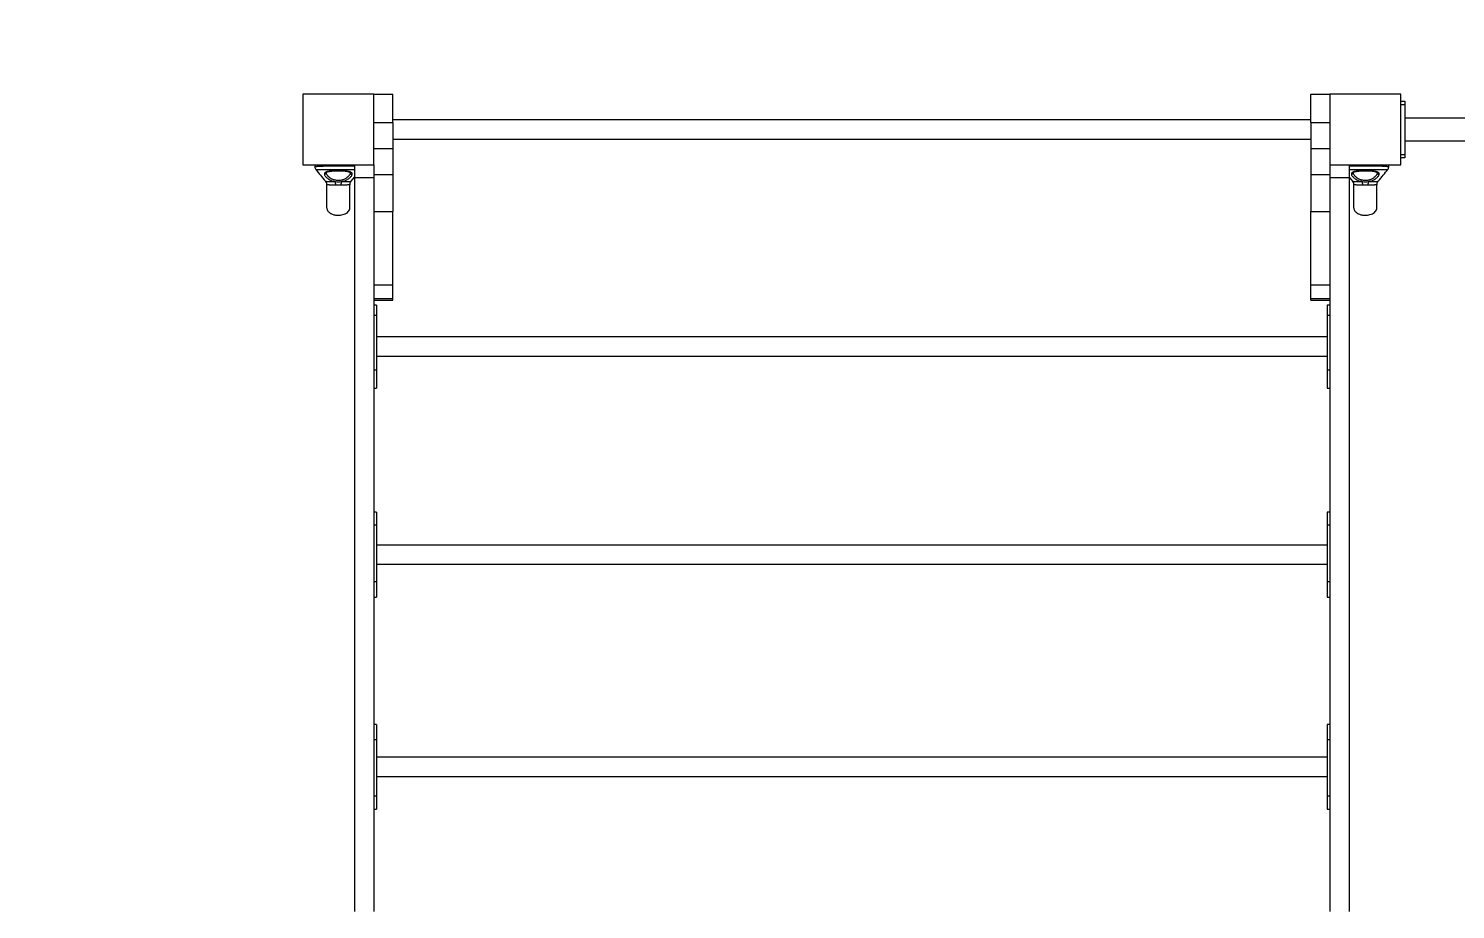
# Model space of a CAD drawing. Header units: millimetres. Extents: x -5839 to 7543, y -6363 to 7210.
# Drawn here: x -1810 to 205, y 4133 to 5377 of the extents above; entities that cross this region are included whole.
import ezdxf

# ---------------------------------------------------------------- set-up
doc = ezdxf.new("R2010")
doc.units = ezdxf.units.MM
for name, color, linetype in [('DIKOM_ОБЪЕКТ', 7, 'Continuous'), ('DIKOM_РАЗМЕР_ЗОНА', 7, 'Continuous'), ('DIKOM_РАЗМЕР_ОБЪЕКТА', 7, 'Continuous')]:
    doc.layers.add(name, color=color, linetype=linetype)
doc.styles.add('style1', font='arial.ttf', dxfattribs={"width": 0.8})
doc.dimstyles.new('1-50', dxfattribs={"dimtxt": 300, "dimasz": 200, "dimexe": 100, "dimexo": 0, "dimgap": 100, "dimtad": 1, "dimdec": 0, "dimtxsty": 'style1', "dimcen": 0, "dimclrd": 7, "dimclre": 7, "dimadec": 1, "dimazin": 2, "dimtfac": 1, "dimtdec": 0, "dimtmove": 0, "dimatfit": 3, "dimfxl": 0, "dimlwd": 25, "dimlwe": 18, "dimarcsym": 0})

# ---------------------------------------------------------------- blocks, each defined once
blk = doc.blocks.new('*D9')
at = {"layer": 'Defpoints', "color": 0, "transparency": 16777216}
for p in [(-4446.7, 5684.5), (1527.1, 5684.5), (1157.2, -2712.8)]:
    blk.add_point(p, dxfattribs=at)
at = {"layer": 'DIKOM_РАЗМЕР_ОБЪЕКТА', "color": 7, "lineweight": 18, "transparency": 16777216}
for p, q in [((1527.1, 5684.5), (-4546.7, 5684.5)), ((1157.2, -2712.8), (-4546.7, -2712.8))]:
    blk.add_line(p, q, dxfattribs=at)
at = {"layer": 'DIKOM_РАЗМЕР_ОБЪЕКТА', "color": 7, "lineweight": 25, "transparency": 16777216}
blk.add_line((-4446.7, -2512.8), (-4446.7, 5484.5), dxfattribs=at)
at = {"layer": 'DIKOM_РАЗМЕР_ОБЪЕКТА', "color": 7, "transparency": 16777216}
for points in [[(-4480, 5484.5), (-4413.4, 5484.5), (-4446.7, 5684.5)], [(-4480, -2512.8), (-4413.4, -2512.8), (-4446.7, -2712.8)]]:
    blk.add_solid(points, dxfattribs=at)
at = {"layer": 'DIKOM_РАЗМЕР_ОБЪЕКТА', "color": 0, "transparency": 16777216, "insert": (-4699.9, 2022.1), "char_height": 300, "attachment_point": 5, "rotation": 90, "style": 'style1'}
blk.add_mtext('8400', dxfattribs=at)
blk = doc.blocks.new('*D10')
at = {"layer": 'Defpoints', "color": 0, "transparency": 16777216}
for p in [(-539.6, 7210.2), (-5389, -4715.6), (1451.9, -4715.6)]:
    blk.add_point(p, dxfattribs=at)
at = {"layer": 'DIKOM_РАЗМЕР_ЗОНА', "color": 7, "lineweight": 18, "transparency": 16777216}
for p, q in [((-539.6, 7210.2), (-5489, 7210.2)), ((1451.9, -4715.6), (-5489, -4715.6))]:
    blk.add_line(p, q, dxfattribs=at)
at = {"layer": 'DIKOM_РАЗМЕР_ЗОНА', "color": 7, "lineweight": 25, "transparency": 16777216}
blk.add_line((-5389, 7010.2), (-5389, -4515.6), dxfattribs=at)
at = {"layer": 'DIKOM_РАЗМЕР_ЗОНА', "color": 7, "transparency": 16777216}
for points in [[(-5422.3, 7010.2), (-5355.6, 7010.2), (-5389, 7210.2)], [(-5422.3, -4515.6), (-5355.6, -4515.6), (-5389, -4715.6)]]:
    blk.add_solid(points, dxfattribs=at)
at = {"layer": 'DIKOM_РАЗМЕР_ЗОНА', "color": 0, "transparency": 16777216, "insert": (-5642.1, 2127.8), "char_height": 300, "attachment_point": 5, "rotation": 90, "style": 'style1'}
blk.add_mtext('11900', dxfattribs=at)

msp = doc.modelspace()

# ---------------------------------------------------------------- linework, layer by layer
at = {"layer": 'DIKOM_ОБЪЕКТ', "color": 7, "linetype": 'Continuous', "lineweight": 15}
for p, q in [((-1422.5, 5284.5), (-1422.5, 5184.5)), ((-1322.5, 5284.5), (-1422.5, 5284.5)), ((-1322.5, 5284.5), (-1295.5, 5284.5)), ((-1322.5, 5184.5), (-1322.5, 5284.5)), ((-1295.5, 5244.5), (-1295.5, 5284.5)), ((0.5, 5284.5), (27.5, 5284.5)), ((0.5, 5244.5), (0.5, 5284.5)), ((27.5, 5284.5), (27.5, 5184.5)), ((127.5, 5284.5), (27.5, 5284.5)), ((127.5, 5184.5), (127.5, 5284.5)), ((127.5, 5274.5), (133.5, 5274.5)), ((133.5, 5269.5), (127.5, 5269.5)), ((133.5, 5274.5), (133.5, 5269.5)), ((133.5, 5269.5), (133.5, 5199.5)), ((-1322.5, 5244.5), (-1295.5, 5244.5)), ((0.5, 5248), (-1295.5, 5248)), ((-1295.5, 5244.5), (-1295.5, 5207.6)), ((0.5, 5244.5), (27.5, 5244.5)), ((0.5, 5244.5), (0.5, 5207.6)), ((1471.5, 5250.5), (133.5, 5250.5)), ((-1295.5, 5221), (0.5, 5221)), ((133.5, 5218.5), (1471.5, 5218.5)), ((-1322.5, 5207.6), (-1295.5, 5207.6)), ((-1295.5, 5207.6), (-1295.5, 5170.9)), ((0.5, 5207.6), (27.5, 5207.6)), ((0.5, 5207.6), (0.5, 5170.9)), ((127.5, 5199.5), (133.5, 5199.5)), ((133.5, 5199.5), (133.5, 5194.5)), ((-1422.5, 5184.5), (-1322.5, 5184.5)), ((-1405.5, 5184), (-1405.5, 5181.4)), ((-1405.5, 5181.4), (-1405.5, 5181.4)), ((-1349.5, 5184), (-1372.5, 5184)), ((-1349.5, 5184.5), (-1349.5, 5166.3)), ((-1322.5, 5184.5), (-1322.5, 5170.9)), ((27.5, 5184.5), (27.5, 5170.9)), ((27.5, 5184.5), (127.5, 5184.5)), ((54.5, 5184.5), (54.5, 5166.3)), ((110.5, 5184), (77.5, 5184)), ((109.3, 5178), (109.3, 5178)), ((110.5, 5181.4), (110.5, 5184)), ((133.5, 5194.5), (127.5, 5194.5)), ((-1389.5, 5173.6), (-1389.2, 5174.7)), ((-1389.4, 5173.3), (-1389.5, 5173.6)), ((-1355.7, 5174.7), (-1355.5, 5173.6)), ((-1355.5, 5173.6), (-1355.5, 5173.3)), ((-1354.3, 5161.5), (-1349.5, 5167.4)), ((-1322.5, 5166.3), (-1349.5, 5166.3)), ((-1322.5, 5170.9), (-1295.5, 5170.9)), ((-1322.5, 5170.9), (-1322.5, 5118.6)), ((-1295.5, 5170.9), (-1295.5, 5118.6)), ((0.5, 5170.9), (27.5, 5170.9)), ((0.5, 5170.9), (0.5, 5118.6)), ((27.5, 5170.9), (27.5, 5118.6)), ((54.5, 5166.3), (27.5, 5166.3)), ((54.5, 5167.4), (59.4, 5161.5)), ((60.5, 5173.6), (60.8, 5174.7)), ((60.6, 5173.3), (60.5, 5173.6)), ((94.3, 5174.7), (94.5, 5173.6)), ((94.5, 5173.6), (94.5, 5173.3)), ((-1322.5, 5118.6), (-1295.5, 5118.6)), ((-1295.5, 5015.4), (-1295.5, 5118.6)), ((0.5, 5118.6), (27.5, 5118.6)), ((0.5, 5015.4), (0.5, 5118.6)), ((-1322.5, 5015.4), (-1295.5, 5015.4)), ((-1295.5, 4995.8), (-1295.5, 5015.4)), ((0.5, 5015.4), (27.5, 5015.4)), ((0.5, 4995.8), (0.5, 5015.4)), ((-1322.5, 4995.8), (-1295.5, 4995.8)), ((-1322.5, 4993.5), (-1295.5, 4993.5)), ((-1318.5, 4986.7), (-1322.5, 4986.7)), ((-1318.5, 4986.7), (-1318.5, 4971.9)), ((-1295.5, 4993.5), (-1295.5, 4995.8)), ((0.5, 4995.8), (27.5, 4995.8)), ((0.5, 4993.5), (0.5, 4995.8)), ((0.5, 4993.5), (27.5, 4993.5)), ((27.5, 4986.7), (23.5, 4986.7)), ((23.5, 4986.7), (23.5, 4971.9)), ((-1318.5, 4971.9), (-1322.5, 4971.9)), ((-1318.5, 4971.9), (-1318.5, 4894.6)), ((27.5, 4971.9), (23.5, 4971.9)), ((23.5, 4971.9), (23.5, 4894.6)), ((23.5, 4941.6), (-1318.5, 4941.6)), ((-1318.5, 4914.6), (23.5, 4914.6)), ((-1318.5, 4894.6), (-1322.5, 4894.6)), ((-1318.5, 4894.6), (-1318.5, 4869.5)), ((27.5, 4894.6), (23.5, 4894.6)), ((23.5, 4894.6), (23.5, 4869.5)), ((-1322.5, 4869.5), (-1318.5, 4869.5)), ((23.5, 4869.5), (27.5, 4869.5)), ((-1318.5, 4694.2), (-1322.5, 4694.2)), ((-1318.5, 4694.2), (-1318.5, 4675.8)), ((27.5, 4694.2), (23.5, 4694.2)), ((23.5, 4694.2), (23.5, 4675.8)), ((-1318.5, 4675.8), (-1322.5, 4675.8)), ((-1318.5, 4675.8), (-1318.5, 4596)), ((27.5, 4675.8), (23.5, 4675.8)), ((23.5, 4675.8), (23.5, 4596)), ((23.5, 4647.8), (-1318.5, 4647.8)), ((-1318.5, 4620.8), (23.5, 4620.8)), ((-1318.5, 4596), (-1322.5, 4596)), ((-1318.5, 4596), (-1318.5, 4574.4)), ((27.5, 4596), (23.5, 4596)), ((23.5, 4596), (23.5, 4574.4)), ((-1322.5, 4574.4), (-1318.5, 4574.4)), ((23.5, 4574.4), (27.5, 4574.4)), ((-1318.5, 4394.4), (-1322.5, 4394.4)), ((-1318.5, 4394.4), (-1318.5, 4372.9)), ((27.5, 4394.4), (23.5, 4394.4)), ((23.5, 4394.4), (23.5, 4372.9)), ((-1318.5, 4372.9), (-1322.5, 4372.9)), ((-1318.5, 4372.9), (-1318.5, 4293.1)), ((27.5, 4372.9), (23.5, 4372.9)), ((23.5, 4372.9), (23.5, 4293.1)), ((23.5, 4348.1), (-1318.5, 4348.1)), ((-1318.5, 4321.1), (23.5, 4321.1)), ((-1318.5, 4293.1), (-1322.5, 4293.1)), ((-1318.5, 4293.1), (-1318.5, 4274.7)), ((27.5, 4293.1), (23.5, 4293.1)), ((23.5, 4293.1), (23.5, 4274.7)), ((-1322.5, 4274.7), (-1318.5, 4274.7)), ((23.5, 4274.7), (27.5, 4274.7))]:
    msp.add_line(p, q, dxfattribs=at)
at = {"layer": 'DIKOM_ОБЪЕКТ', "color": 7, "linetype": 'Continuous', "lineweight": 15, "flags": 128}
for points in [[(-1372.5, 5184), (-1375.9, 5184), (-1379.3, 5184), (-1382.7, 5184), (-1385.9, 5184), (-1389, 5184), (-1391.9, 5184), (-1394.5, 5184), (-1397, 5184), (-1399.2, 5184), (-1401, 5184), (-1402.6, 5184), (-1403.8, 5184), (-1404.7, 5184), (-1405.3, 5184), (-1405.5, 5184)], [(77.5, 5184), (74.1, 5184), (70.7, 5184), (67.3, 5184), (64.1, 5184), (61, 5184), (58.1, 5184), (55.5, 5184), (54.5, 5184)], [(-1349.5, 5166.3), (-1349.5, 5143.7), (-1349.5, 5120.9), (-1349.5, 5097.9), (-1349.5, 5074.9), (-1349.5, 5051.7), (-1349.5, 5028.4), (-1349.5, 5005), (-1349.5, 4981.5), (-1349.5, 4957.9), (-1349.5, 4934.2), (-1349.5, 4910.4), (-1349.5, 4886.6), (-1349.5, 4862.6), (-1349.5, 4838.6), (-1349.5, 4814.5), (-1349.5, 4790.3), (-1349.5, 4766.1), (-1349.5, 4741.8), (-1349.5, 4717.4), (-1349.5, 4693), (-1349.5, 4668.6), (-1349.5, 4644.1), (-1349.5, 4619.6), (-1349.5, 4595.1), (-1349.5, 4570.5), (-1349.5, 4546), (-1349.5, 4521.4), (-1349.5, 4496.8), (-1349.5, 4472.2), (-1349.5, 4447.6), (-1349.5, 4423), (-1349.5, 4398.4), (-1349.5, 4373.9), (-1349.5, 4349.4), (-1349.5, 4324.9), (-1349.5, 4300.4), (-1349.5, 4276), (-1349.5, 4251.6), (-1349.5, 4227.2), (-1349.5, 4202.9), (-1349.5, 4178.7), (-1349.5, 4154.5), (-1349.5, 4130.4)], [(-1322.5, 5166.3), (-1322.5, 5143.7), (-1322.5, 5120.9), (-1322.5, 5097.9), (-1322.5, 5074.9), (-1322.5, 5051.7), (-1322.5, 5028.4), (-1322.5, 5005), (-1322.5, 4981.5), (-1322.5, 4957.9), (-1322.5, 4934.2), (-1322.5, 4910.4), (-1322.5, 4886.6), (-1322.5, 4862.6), (-1322.5, 4838.6), (-1322.5, 4814.5), (-1322.5, 4790.3), (-1322.5, 4766.1), (-1322.5, 4741.8), (-1322.5, 4717.4), (-1322.5, 4693), (-1322.5, 4668.6), (-1322.5, 4644.1), (-1322.5, 4619.6), (-1322.5, 4595.1), (-1322.5, 4570.5), (-1322.5, 4546), (-1322.5, 4521.4), (-1322.5, 4496.8), (-1322.5, 4472.2), (-1322.5, 4447.6), (-1322.5, 4423), (-1322.5, 4398.4), (-1322.5, 4373.9), (-1322.5, 4349.4), (-1322.5, 4324.9), (-1322.5, 4300.4), (-1322.5, 4276), (-1322.5, 4251.6), (-1322.5, 4227.2), (-1322.5, 4202.9), (-1322.5, 4178.7), (-1322.5, 4154.5), (-1322.5, 4130.4)], [(27.5, 5166.3), (27.5, 5143.7), (27.5, 5120.9), (27.5, 5097.9), (27.5, 5074.9), (27.5, 5051.7), (27.5, 5028.4), (27.5, 5005), (27.5, 4981.5), (27.5, 4957.9), (27.5, 4934.2), (27.5, 4910.4), (27.5, 4886.6), (27.5, 4862.6), (27.5, 4838.6), (27.5, 4814.5), (27.5, 4790.3), (27.5, 4766.1), (27.5, 4741.8), (27.5, 4717.4), (27.5, 4693), (27.5, 4668.6), (27.5, 4644.1), (27.5, 4619.6), (27.5, 4595.1), (27.5, 4570.5), (27.5, 4546), (27.5, 4521.4), (27.5, 4496.8), (27.5, 4472.2), (27.5, 4447.6), (27.5, 4423), (27.5, 4398.4), (27.5, 4373.9), (27.5, 4349.4), (27.5, 4324.9), (27.5, 4300.4), (27.5, 4276), (27.5, 4251.6), (27.5, 4227.2), (27.5, 4202.9), (27.5, 4178.7), (27.5, 4154.5), (27.5, 4130.4)], [(54.5, 5166.3), (54.5, 5143.7), (54.5, 5120.9), (54.5, 5097.9), (54.5, 5074.9), (54.5, 5051.7), (54.5, 5028.4), (54.5, 5005), (54.5, 4981.5), (54.5, 4957.9), (54.5, 4934.2), (54.5, 4910.4), (54.5, 4886.6), (54.5, 4862.6), (54.5, 4838.6), (54.5, 4814.5), (54.5, 4790.3), (54.5, 4766.1), (54.5, 4741.8), (54.5, 4717.4), (54.5, 4693), (54.5, 4668.6), (54.5, 4644.1), (54.5, 4619.6), (54.5, 4595.1), (54.5, 4570.5), (54.5, 4546), (54.5, 4521.4), (54.5, 4496.8), (54.5, 4472.2), (54.5, 4447.6), (54.5, 4423), (54.5, 4398.4), (54.5, 4373.9), (54.5, 4349.4), (54.5, 4324.9), (54.5, 4300.4), (54.5, 4276), (54.5, 4251.6), (54.5, 4227.2), (54.5, 4202.9), (54.5, 4178.7), (54.5, 4154.5), (54.5, 4130.4)]]:
    msp.add_lwpolyline(points, dxfattribs=at)
at = {"layer": 'DIKOM_ОБЪЕКТ', "color": 7, "linetype": 'Continuous', "lineweight": 15}
for centre, radius, start, end in [((-1405, 5184), 0.5, 90, 180), ((110, 5184), 0.5, 0, 90), ((-1391.5, 5173.5), 2.01, 250.4559, 356.2089), ((-1395.9, 5155.5), 19.8, 1.786, 16.0864), ((-1349.1, 5155.5), 19.7, 163.8759, 178.2001), ((-1353.5, 5173.4), 2.01, 183.8582, 289.4839), ((58.5, 5173.5), 2.01, 250.4543, 356.209), ((54.1, 5155.5), 19.8, 1.7837, 16.0881), ((100.9, 5155.5), 19.7, 163.8752, 178.2008), ((96.5, 5173.4), 2.01, 183.8572, 289.4837)]:
    msp.add_arc(centre, radius, start, end, dxfattribs=at)
for points, knots in [([(-1405.5, 5181.5), (-1405.4, 5181), (-1405.3, 5179.6), (-1404.6, 5178.6), (-1404.2, 5178)], [0, 0, 0, 0, 0.444353, 1, 1, 1, 1]), ([(-1372.5, 5182.8), (-1374.1, 5182.8), (-1377.3, 5182.8), (-1381.9, 5182.8), (-1386.3, 5182.7), (-1390.1, 5182.7), (-1393.2, 5182.6), (-1395.6, 5182.5), (-1398.1, 5182.4), (-1400.5, 5182.3), (-1402.5, 5182.1), (-1403.8, 5182), (-1404.7, 5181.8), (-1405.3, 5181.6), (-1405.4, 5181.5), (-1405.4, 5181.4)], [0, 0, 0, 0, 0.092659, 0.184413, 0.275264, 0.365211, 0.43026, 0.493674, 0.555453, 0.645018, 0.730916, 0.793331, 0.854279, 0.913762, 1, 1, 1, 1]), ([(-1404.2, 5178), (-1404.2, 5178), (-1404.2, 5177.9), (-1403.6, 5177.9), (-1402.4, 5177.9), (-1400.6, 5178), (-1398.4, 5178), (-1395.7, 5178), (-1392.6, 5178.1), (-1389.1, 5178.1), (-1385.3, 5178.2), (-1381.3, 5178.2), (-1377.1, 5178.2), (-1374.3, 5178.2), (-1372.9, 5178.2)], [0, 0, 0, 0, 0.03171, 0.122728, 0.21324, 0.302178, 0.39078, 0.478752, 0.566015, 0.653511, 0.740085, 0.827115, 0.913476, 1, 1, 1, 1]), ([(-1404.2, 5178), (-1402, 5175.4), (-1397.4, 5169.7), (-1393, 5164.4), (-1390.6, 5161.5)], [0, 0, 0, 0, 0.463343, 1, 1, 1, 1]), ([(-1372.9, 5178.2), (-1372.4, 5178.2), (-1371.3, 5178.2), (-1369, 5178.2), (-1366, 5178.2), (-1362.6, 5178.2), (-1359.3, 5178.2), (-1356.1, 5178.1), (-1353.2, 5178.1), (-1350.9, 5178.1), (-1349.8, 5178.1), (-1349.5, 5178)], [0, 0, 0, 0, 0.049424, 0.133535, 0.25221, 0.404255, 0.525255, 0.662508, 0.814336, 0.939424, 1, 1, 1, 1]), ([(-1349.5, 5182.5), (-1349.8, 5182.5), (-1351.3, 5182.6), (-1353.9, 5182.7), (-1357.1, 5182.7), (-1360, 5182.8), (-1363.4, 5182.8), (-1367.6, 5182.8), (-1370.8, 5182.8), (-1372.5, 5182.8)], [0, 0, 0, 0, 0.057648, 0.255054, 0.375858, 0.498014, 0.621525, 0.809238, 1, 1, 1, 1]), ([(77.5, 5182.8), (75.9, 5182.8), (72.7, 5182.8), (68.1, 5182.8), (63.7, 5182.7), (59.9, 5182.7), (56.9, 5182.6), (55.3, 5182.6), (54.5, 5182.5)], [0, 0, 0, 0, 0.18902, 0.37619, 0.561519, 0.745008, 0.877701, 1, 1, 1, 1]), ([(54.5, 5178), (55.5, 5178.1), (57.5, 5178.1), (60.9, 5178.1), (64.7, 5178.2), (68.7, 5178.2), (72.9, 5178.2), (75.7, 5178.2), (77.1, 5178.2)], [0, 0, 0, 0, 0.161179, 0.330295, 0.497627, 0.665841, 0.832761, 1, 1, 1, 1]), ([(77.1, 5178.2), (77.6, 5178.2), (78.7, 5178.2), (81, 5178.2), (84, 5178.2), (87.4, 5178.2), (90.7, 5178.2), (93.9, 5178.1), (96.9, 5178.1), (99.6, 5178.1), (101.4, 5178), (102.6, 5178), (103.4, 5178), (104.1, 5178), (104.8, 5178), (105.4, 5178), (106.5, 5177.9), (107.8, 5177.9), (108.6, 5177.9), (109, 5177.9), (109.1, 5178), (109.2, 5178), (109.3, 5178), (109.3, 5178), (109.3, 5178)], [0, 0, 0, 0, 0.026027, 0.07032, 0.132817, 0.212885, 0.276605, 0.348885, 0.42884, 0.494713, 0.565451, 0.589982, 0.615049, 0.640704, 0.667002, 0.694023, 0.721682, 0.809761, 0.898904, 0.921594, 0.944298, 0.966985, 0.989709, 1, 1, 1, 1]), ([(110.5, 5181.4), (110.5, 5181.4), (110.5, 5181.5), (110.2, 5181.7), (109.4, 5181.9), (108, 5182.1), (106.4, 5182.2), (104.8, 5182.3), (102.6, 5182.5), (99.5, 5182.6), (96.1, 5182.7), (92.9, 5182.7), (90, 5182.8), (86.6, 5182.8), (82.4, 5182.8), (79.2, 5182.8), (77.5, 5182.8)], [0, 0, 0, 0, 0.02723, 0.086973, 0.176428, 0.269266, 0.325807, 0.384061, 0.444024, 0.537136, 0.634098, 0.693433, 0.753434, 0.814101, 0.906301, 1, 1, 1, 1]), ([(95.7, 5161.5), (98.1, 5164.4), (102.7, 5170), (107.2, 5175.4), (109.3, 5178)], [0, 0, 0, 0, 0.522678, 1, 1, 1, 1]), ([(109.3, 5178), (109.6, 5178.4), (110.4, 5179.5), (110.5, 5180.8), (110.5, 5181.5)], [0, 0, 0, 0, 0.431043, 1, 1, 1, 1]), ([(-1372.9, 5176.5), (-1374.2, 5176.5), (-1376.8, 5176.4), (-1380.6, 5176.2), (-1384, 5175.9), (-1387, 5175.4), (-1389.3, 5174.8), (-1391, 5173.9), (-1392, 5172.9), (-1392.1, 5172), (-1392.1, 5171.6)], [0, 0, 0, 0, 0.12608, 0.251953, 0.378116, 0.503263, 0.628633, 0.753004, 0.876838, 1, 1, 1, 1]), ([(-1392.1, 5171.6), (-1392, 5171.1), (-1391.9, 5170.3), (-1391, 5168.9), (-1389.7, 5167.3), (-1387.9, 5165.8), (-1385.7, 5164.3), (-1383.1, 5162.9), (-1380.2, 5161.7), (-1378, 5161.3), (-1376.9, 5161)], [0, 0, 0, 0, 0.123179, 0.245721, 0.369663, 0.493594, 0.619178, 0.745277, 0.87243, 1, 1, 1, 1]), ([(-1390.7, 5161.6), (-1390.1, 5160.8), (-1389.2, 5159.3), (-1389, 5157.5), (-1389, 5156.7)], [0, 0, 0, 0, 0.548936, 1, 1, 1, 1]), ([(-1390.6, 5161.5), (-1390.6, 5161.5), (-1390.6, 5161.5), (-1390.4, 5161.5), (-1390.1, 5161.4), (-1389.8, 5161.4), (-1389.4, 5161.4), (-1389, 5161.3), (-1388.7, 5161.3), (-1388.2, 5161.3), (-1387.7, 5161.2), (-1386.8, 5161.2), (-1385.1, 5161.1), (-1382.6, 5161.1), (-1379.8, 5161), (-1377.9, 5161), (-1376.9, 5161)], [0, 0, 0, 0, 0.045825, 0.123816, 0.157062, 0.197275, 0.244268, 0.27034, 0.310018, 0.347668, 0.383493, 0.417498, 0.559902, 0.708914, 0.847632, 1, 1, 1, 1]), ([(-1355.5, 5173.3), (-1355.5, 5173), (-1355.6, 5172.3), (-1356.1, 5171.3), (-1356.8, 5170.2), (-1357.6, 5169.2), (-1358.4, 5168.4), (-1359.3, 5167.5), (-1360.5, 5166.5), (-1361.9, 5165.5), (-1363.7, 5164.5), (-1365.5, 5163.7), (-1367.3, 5163.2), (-1369.5, 5162.6), (-1371.9, 5162.4), (-1374.2, 5162.5), (-1376, 5162.8), (-1377.7, 5163.2), (-1379.4, 5163.7), (-1381.2, 5164.5), (-1383, 5165.5), (-1384.4, 5166.5), (-1385.4, 5167.3), (-1386.2, 5168), (-1386.9, 5168.8), (-1387.5, 5169.5), (-1388.3, 5170.5), (-1389.1, 5171.9), (-1389.3, 5172.8), (-1389.4, 5173.3)], [0, 0, 0, 0, 0.041222, 0.082127, 0.12502, 0.156172, 0.187529, 0.218759, 0.249823, 0.293052, 0.333991, 0.374656, 0.406583, 0.437315, 0.499529, 0.530549, 0.561989, 0.592743, 0.624705, 0.665592, 0.706687, 0.750009, 0.774588, 0.798194, 0.828688, 0.850708, 0.875263, 0.93758, 1, 1, 1, 1]), ([(-1389, 5174.3), (-1389, 5174.2), (-1389, 5174.2), (-1388.6, 5174.5), (-1387.7, 5174.8), (-1386.1, 5175.3), (-1384.1, 5175.6), (-1381.7, 5175.9), (-1378.9, 5176.2), (-1375.8, 5176.3), (-1372.3, 5176.3), (-1368.7, 5176.3), (-1365.4, 5176.1), (-1362.6, 5175.9), (-1360.5, 5175.6), (-1358.7, 5175.2), (-1357.5, 5174.9), (-1356.6, 5174.6), (-1356.3, 5174.4), (-1356.1, 5174.4), (-1356.1, 5174.5)], [0, 0, 0, 0, 0.018432, 0.03801, 0.106459, 0.16637, 0.22662, 0.289509, 0.355442, 0.426393, 0.501699, 0.581913, 0.658154, 0.725585, 0.783296, 0.836875, 0.892657, 0.921909, 0.959182, 1, 1, 1, 1]), ([(-1376.9, 5161), (-1375.4, 5160.9), (-1372.5, 5160.6), (-1369.5, 5160.9), (-1368, 5161)], [0, 0, 0, 0, 0.499967, 1, 1, 1, 1]), ([(-1352.8, 5171.5), (-1352.8, 5172), (-1352.9, 5172.9), (-1354, 5174), (-1355.7, 5174.8), (-1358.2, 5175.5), (-1361.3, 5175.9), (-1364.9, 5176.3), (-1368.8, 5176.5), (-1371.5, 5176.5), (-1372.9, 5176.5)], [0, 0, 0, 0, 0.123447, 0.24716, 0.372003, 0.496777, 0.622303, 0.748247, 0.873772, 1, 1, 1, 1]), ([(-1368, 5161), (-1366.9, 5161.3), (-1364.7, 5161.7), (-1361.8, 5162.9), (-1359.2, 5164.2), (-1357.1, 5165.8), (-1355.3, 5167.3), (-1354, 5168.8), (-1353.1, 5170.3), (-1352.9, 5171.1), (-1352.8, 5171.5)], [0, 0, 0, 0, 0.127622, 0.25418, 0.380618, 0.505084, 0.629623, 0.75288, 0.876456, 1, 1, 1, 1]), ([(-1368, 5161), (-1366.8, 5161), (-1364.5, 5161), (-1361.2, 5161.1), (-1358.5, 5161.2), (-1356.3, 5161.3), (-1354.9, 5161.4), (-1354.3, 5161.5), (-1354.3, 5161.5), (-1354.3, 5161.5)], [0, 0, 0, 0, 0.18132, 0.357697, 0.523893, 0.677591, 0.816611, 0.942576, 1, 1, 1, 1]), ([(-1356, 5156.7), (-1355.9, 5157.5), (-1355.8, 5159.3), (-1354.8, 5160.8), (-1354.3, 5161.6)], [0, 0, 0, 0, 0.443163, 1, 1, 1, 1]), ([(77.1, 5176.5), (75.8, 5176.5), (73.2, 5176.4), (69.4, 5176.2), (66, 5175.9), (63, 5175.4), (60.7, 5174.8), (59, 5173.9), (58, 5172.9), (57.9, 5172), (57.9, 5171.6)], [0, 0, 0, 0, 0.126079, 0.251952, 0.378114, 0.503263, 0.628632, 0.753004, 0.876838, 1, 1, 1, 1]), ([(57.9, 5171.6), (58, 5171.1), (58.1, 5170.3), (59, 5168.9), (60.3, 5167.3), (62.1, 5165.8), (64.3, 5164.3), (66.9, 5162.9), (69.8, 5161.7), (72, 5161.3), (73.1, 5161)], [0, 0, 0, 0, 0.123179, 0.245721, 0.369663, 0.493594, 0.619177, 0.745277, 0.872431, 1, 1, 1, 1]), ([(59.3, 5161.6), (59.9, 5160.8), (60.8, 5159.3), (61, 5157.5), (61, 5156.7)], [0, 0, 0, 0, 0.548934, 1, 1, 1, 1]), ([(59.4, 5161.5), (59.4, 5161.5), (59.4, 5161.5), (59.6, 5161.5), (59.9, 5161.4), (60.2, 5161.4), (60.6, 5161.4), (61, 5161.3), (61.3, 5161.3), (61.8, 5161.3), (62.3, 5161.2), (63.2, 5161.2), (64.9, 5161.1), (67.4, 5161.1), (70.2, 5161), (72.1, 5161), (73.1, 5161)], [0, 0, 0, 0, 0.045825, 0.123815, 0.157061, 0.197275, 0.244267, 0.27034, 0.310017, 0.34767, 0.383493, 0.417499, 0.559901, 0.708915, 0.847633, 1, 1, 1, 1]), ([(94.5, 5173.3), (94.5, 5173), (94.4, 5172.3), (93.9, 5171.3), (93.2, 5170.2), (92.4, 5169.2), (91.6, 5168.4), (90.7, 5167.5), (89.5, 5166.5), (88.1, 5165.5), (86.3, 5164.5), (84.5, 5163.7), (82.7, 5163.2), (80.5, 5162.6), (78.1, 5162.4), (75.8, 5162.5), (74, 5162.8), (72.3, 5163.2), (70.6, 5163.7), (68.8, 5164.5), (67, 5165.5), (65.6, 5166.5), (64.6, 5167.3), (63.8, 5168), (63.1, 5168.8), (62.5, 5169.5), (61.7, 5170.5), (60.9, 5171.9), (60.7, 5172.8), (60.6, 5173.3)], [0, 0, 0, 0, 0.041222, 0.082128, 0.12502, 0.156172, 0.187528, 0.218759, 0.249823, 0.293052, 0.333992, 0.374655, 0.406584, 0.437315, 0.499528, 0.530549, 0.561989, 0.592744, 0.624705, 0.665591, 0.706687, 0.75001, 0.774588, 0.798195, 0.828688, 0.850708, 0.875263, 0.93758, 1, 1, 1, 1]), ([(61, 5174.3), (61, 5174.2), (61, 5174.2), (61.4, 5174.5), (62.3, 5174.8), (63.9, 5175.3), (65.9, 5175.6), (68.3, 5175.9), (71.1, 5176.2), (74.2, 5176.3), (77.7, 5176.3), (81.3, 5176.3), (84.6, 5176.1), (87.4, 5175.9), (89.5, 5175.6), (91.3, 5175.2), (92.5, 5174.9), (93.4, 5174.6), (93.7, 5174.4), (93.9, 5174.4), (93.9, 5174.5)], [0, 0, 0, 0, 0.018432, 0.038009, 0.106458, 0.16637, 0.226621, 0.289509, 0.355442, 0.426393, 0.501699, 0.581912, 0.658155, 0.725584, 0.783296, 0.836876, 0.892657, 0.921908, 0.959182, 1, 1, 1, 1]), ([(73.1, 5161), (74.6, 5160.9), (77.5, 5160.6), (80.5, 5160.9), (82, 5161)], [0, 0, 0, 0, 0.499959, 1, 1, 1, 1]), ([(97.2, 5171.5), (97.2, 5172), (97.1, 5172.9), (96, 5174), (94.3, 5174.8), (91.8, 5175.5), (88.7, 5175.9), (85.1, 5176.3), (81.2, 5176.5), (78.5, 5176.5), (77.1, 5176.5)], [0, 0, 0, 0, 0.123447, 0.24716, 0.372004, 0.496776, 0.622302, 0.748248, 0.873771, 1, 1, 1, 1]), ([(82, 5161), (83.1, 5161.3), (85.3, 5161.7), (88.2, 5162.9), (90.8, 5164.2), (92.9, 5165.8), (94.7, 5167.3), (96, 5168.8), (96.9, 5170.3), (97.1, 5171.1), (97.2, 5171.5)], [0, 0, 0, 0, 0.127619, 0.254179, 0.380618, 0.505083, 0.629624, 0.75288, 0.876456, 1, 1, 1, 1]), ([(82, 5161), (83.2, 5161), (85.5, 5161), (88.8, 5161.1), (91.5, 5161.2), (93.7, 5161.3), (95.1, 5161.4), (95.7, 5161.5), (95.7, 5161.5), (95.7, 5161.5)], [0, 0, 0, 0, 0.181319, 0.357697, 0.52389, 0.67759, 0.816609, 0.942576, 1, 1, 1, 1]), ([(94, 5156.7), (94.1, 5157.5), (94.2, 5159.3), (95.2, 5160.8), (95.7, 5161.6)], [0, 0, 0, 0, 0.443166, 1, 1, 1, 1]), ([(-1389, 5156.8), (-1389, 5156.3), (-1389, 5153.8), (-1389, 5150.1), (-1389, 5145.9), (-1389, 5142.8), (-1389, 5140.2), (-1389, 5138), (-1389, 5135.8), (-1389, 5133.7), (-1389, 5131.5), (-1389, 5129.4), (-1389, 5127.5), (-1389, 5125.9), (-1389, 5124.7), (-1389, 5124.6), (-1389, 5124.5)], [0, 0, 0, 0, 0.020933, 0.106444, 0.181847, 0.243285, 0.289731, 0.342945, 0.391927, 0.449383, 0.515967, 0.592344, 0.678971, 0.776024, 0.883316, 1, 1, 1, 1]), ([(-1376.1, 5156.2), (-1377.1, 5156.2), (-1378.9, 5156.2), (-1381.5, 5156.2), (-1383.7, 5156.2), (-1385.6, 5156.2), (-1387.1, 5156.3), (-1388.2, 5156.4), (-1388.8, 5156.5), (-1388.9, 5156.7), (-1389, 5156.8)], [0, 0, 0, 0, 0.150046, 0.296163, 0.433747, 0.563622, 0.68461, 0.796507, 0.900017, 1, 1, 1, 1]), ([(-1368.8, 5156.2), (-1370, 5156.2), (-1372.5, 5156.2), (-1374.9, 5156.2), (-1376.1, 5156.2)], [0, 0, 0, 0, 0.499998, 1, 1, 1, 1]), ([(-1356, 5156.7), (-1356, 5156.7), (-1356.1, 5156.5), (-1356.7, 5156.3), (-1357.8, 5156.3), (-1359.3, 5156.2), (-1361.2, 5156.2), (-1363.4, 5156.2), (-1366, 5156.2), (-1367.8, 5156.2), (-1368.8, 5156.2)], [0, 0, 0, 0, 0.099154, 0.203178, 0.31465, 0.435176, 0.5656, 0.704018, 0.849955, 1, 1, 1, 1]), ([(-1356, 5124.5), (-1356, 5124.6), (-1356, 5124.7), (-1356, 5125.9), (-1356, 5127.5), (-1356, 5129.4), (-1356, 5131.5), (-1356, 5133.7), (-1356, 5135.8), (-1356, 5137.8), (-1356, 5139.6), (-1356, 5141.4), (-1356, 5143.4), (-1356, 5146.2), (-1356, 5150.1), (-1356, 5153.8), (-1356, 5156.3), (-1356, 5156.8)], [0, 0, 0, 0, 0.116694, 0.223994, 0.321054, 0.407688, 0.484072, 0.550661, 0.608122, 0.657107, 0.698249, 0.732375, 0.770635, 0.81823, 0.893639, 0.979157, 1, 1, 1, 1]), ([(61, 5156.8), (61, 5156.3), (61, 5153.8), (61, 5150.1), (61, 5145.9), (61, 5142.8), (61, 5140.2), (61, 5138), (61, 5135.8), (61, 5133.7), (61, 5131.5), (61, 5129.4), (61, 5127.5), (61, 5125.9), (61, 5124.7), (61, 5124.6), (61, 5124.5)], [0, 0, 0, 0, 0.020933, 0.106444, 0.181847, 0.243285, 0.289731, 0.342945, 0.391927, 0.449383, 0.515967, 0.592344, 0.678971, 0.776024, 0.883316, 1, 1, 1, 1]), ([(73.9, 5156.2), (72.9, 5156.2), (71.1, 5156.2), (68.5, 5156.2), (66.3, 5156.2), (64.4, 5156.2), (62.9, 5156.3), (61.8, 5156.4), (61.2, 5156.5), (61.1, 5156.7), (61, 5156.8)], [0, 0, 0, 0, 0.150047, 0.296159, 0.433745, 0.563621, 0.684608, 0.796506, 0.900016, 1, 1, 1, 1]), ([(81.2, 5156.2), (80, 5156.2), (77.5, 5156.2), (75.1, 5156.2), (73.9, 5156.2)], [0, 0, 0, 0, 0.500006, 1, 1, 1, 1]), ([(94, 5156.7), (94, 5156.7), (93.9, 5156.5), (93.3, 5156.3), (92.2, 5156.3), (90.7, 5156.2), (88.8, 5156.2), (86.6, 5156.2), (84, 5156.2), (82.2, 5156.2), (81.2, 5156.2)], [0, 0, 0, 0, 0.099155, 0.203179, 0.314649, 0.435177, 0.565602, 0.704018, 0.849958, 1, 1, 1, 1]), ([(94, 5124.5), (94, 5124.6), (94, 5124.7), (94, 5125.9), (94, 5127.5), (94, 5129.4), (94, 5131.5), (94, 5133.7), (94, 5135.8), (94, 5137.8), (94, 5139.6), (94, 5141.4), (94, 5143.4), (94, 5146.2), (94, 5150.1), (94, 5153.8), (94, 5156.3), (94, 5156.8)], [0, 0, 0, 0, 0.116694, 0.223994, 0.321054, 0.407688, 0.484072, 0.550661, 0.608122, 0.657107, 0.698249, 0.732375, 0.770635, 0.81823, 0.893639, 0.979157, 1, 1, 1, 1]), ([(-1389, 5124.5), (-1388.9, 5123.8), (-1388.8, 5122.4), (-1387.8, 5120.3), (-1386.3, 5118.4), (-1384.4, 5116.8), (-1382.1, 5115.5), (-1379.8, 5114.6), (-1377.6, 5114), (-1375.3, 5113.6), (-1372.5, 5113.4), (-1369.4, 5113.6), (-1365.9, 5114.3), (-1362.6, 5115.6), (-1359.6, 5117.4), (-1357.5, 5119.6), (-1356.2, 5122.1), (-1356, 5123.7), (-1356, 5124.5)], [0, 0, 0, 0, 0.046332, 0.097378, 0.153412, 0.213133, 0.273556, 0.33083, 0.381337, 0.431581, 0.494434, 0.568712, 0.650822, 0.735001, 0.814889, 0.885973, 0.947135, 1, 1, 1, 1]), ([(61, 5124.5), (61.1, 5123.8), (61.2, 5122.4), (62.2, 5120.3), (63.7, 5118.4), (65.6, 5116.8), (67.9, 5115.5), (70.2, 5114.6), (72.4, 5114), (74.7, 5113.6), (77.5, 5113.4), (80.6, 5113.6), (84.1, 5114.3), (87.4, 5115.6), (90.4, 5117.4), (92.5, 5119.6), (93.8, 5122.1), (94, 5123.7), (94, 5124.5)], [0, 0, 0, 0, 0.046332, 0.097378, 0.153412, 0.213133, 0.273557, 0.330829, 0.381338, 0.43158, 0.494435, 0.568713, 0.650821, 0.735001, 0.814889, 0.885973, 0.947135, 1, 1, 1, 1])]:
    msp.add_open_spline(points, degree=3, knots=knots, dxfattribs=at)

# ---------------------------------------------------------------- dimensions: what is measured, and where the dimension line sits
at = {"layer": 'DIKOM_РАЗМЕР_ЗОНА'}
dim = msp.add_linear_dim(base=(-5389, -4715.6), p1=(-539.6, 7210.2), p2=(1451.9, -4715.6), angle=90, text='11900', dimstyle='1-50', dxfattribs=at)
dim.commit()
dim.dimension.update_dxf_attribs({"geometry": '*D10', "text_midpoint": (-5389, 2127.8), "dimtype": 160})
at = {"layer": 'DIKOM_РАЗМЕР_ОБЪЕКТА'}
dim = msp.add_linear_dim(base=(-4446.7, 5684.5), p1=(1157.2, -2712.8), p2=(1527.1, 5684.5), angle=90, text='8400', dimstyle='1-50', dxfattribs=at)
dim.commit()
dim.dimension.update_dxf_attribs({"geometry": '*D9', "text_midpoint": (-4446.7, 2022.1), "dimtype": 160})

doc.saveas('drawing.dxf')
